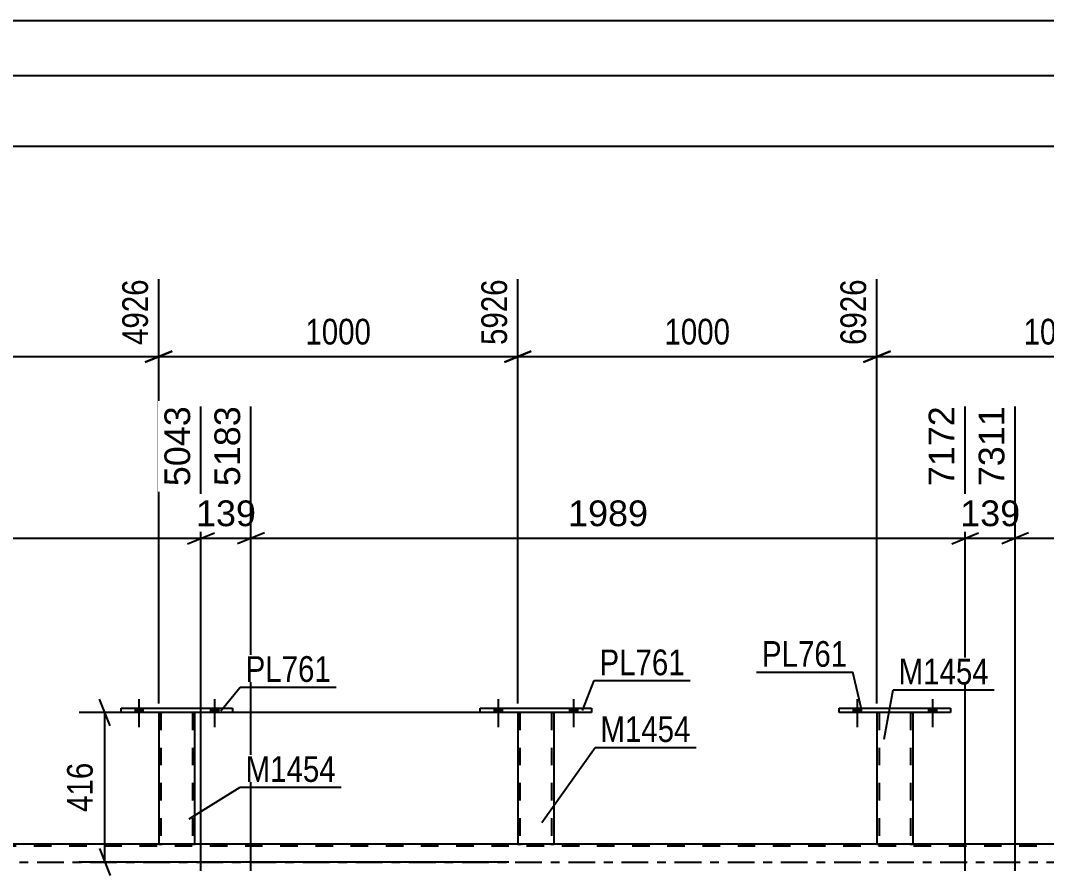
# Model space of a CAD drawing. Header units: millimetres. Extents: x -116 to 725, y -402 to 192.
# Drawn here: x 163 to 277.3, y -1.5 to 93.7 of the extents above; entities that cross this region are included whole.
import ezdxf

# ---------------------------------------------------------------- set-up
doc = ezdxf.new("R2010")
doc.units = ezdxf.units.MM
doc.linetypes.add('DXK_LINE_DOT2', pattern=[3.9198, 1.9599, -1.9599])
doc.linetypes.add('DXK_LINE_DOT3', pattern=[5.9187, 2.979, -0.9799, 0.9799, -0.9799])
doc.styles.add('Arial', font='ARIAL.TTF', dxfattribs={"height": 0.2})
doc.styles.add('Arial Narrow', font='ARIALN.TTF', dxfattribs={"height": 0.2})

# ---------------------------------------------------------------- blocks, each defined once
blk = doc.blocks.new('Bolt-203723422-4501 - 4481')
at = {"linetype": 'Continuous'}
for points in [[(255.79, 16.64), (256.67, 16.64), (256.67, 17.12), (255.79, 17.12)], [(264.19, 16.64), (265.07, 16.64), (265.07, 17.12), (264.19, 17.12)]]:
    blk.add_hatch(color=1, dxfattribs=at).paths.add_polyline_path(points)
at = {"color": 1, "linetype": 'Continuous'}
for p, q in [((256.23, 18.12), (256.23, 15)), ((264.63, 18.12), (264.63, 15)), ((255.79, 17.12), (255.79, 16.64)), ((256.67, 17.12), (256.67, 16.64)), ((264.19, 17.12), (264.19, 16.64)), ((265.07, 17.12), (265.07, 16.64))]:
    blk.add_line(p, q, dxfattribs=at)
blk = doc.blocks.new('Bolt-203723422-4502 - 4481')
at = {"linetype": 'Continuous'}
for points in [[(255.79, 16.64), (256.67, 16.64), (256.67, 17.12), (255.79, 17.12)], [(264.19, 16.64), (265.07, 16.64), (265.07, 17.12), (264.19, 17.12)]]:
    blk.add_hatch(color=1, dxfattribs=at).paths.add_polyline_path(points)
at = {"color": 1, "linetype": 'Continuous'}
for p, q in [((256.23, 18.12), (256.23, 15)), ((264.63, 18.12), (264.63, 15)), ((255.79, 17.12), (255.79, 16.64)), ((256.67, 17.12), (256.67, 16.64)), ((264.19, 17.12), (264.19, 16.64)), ((265.07, 17.12), (265.07, 16.64))]:
    blk.add_line(p, q, dxfattribs=at)
blk = doc.blocks.new('Bolt-203723422-4503 - 4481')
at = {"linetype": 'Continuous'}
for points in [[(175.79, 16.64), (176.67, 16.64), (176.67, 17.12), (175.79, 17.12)], [(184.19, 16.64), (185.07, 16.64), (185.07, 17.12), (184.19, 17.12)]]:
    blk.add_hatch(color=1, dxfattribs=at).paths.add_polyline_path(points)
at = {"color": 1, "linetype": 'Continuous'}
for p, q in [((176.23, 18.12), (176.23, 15)), ((184.63, 18.12), (184.63, 15)), ((175.79, 17.12), (175.79, 16.64)), ((176.67, 17.12), (176.67, 16.64)), ((184.19, 17.12), (184.19, 16.64)), ((185.07, 17.12), (185.07, 16.64))]:
    blk.add_line(p, q, dxfattribs=at)
blk = doc.blocks.new('Bolt-203723422-4504 - 4481')
at = {"linetype": 'Continuous'}
for points in [[(175.79, 16.64), (176.67, 16.64), (176.67, 17.12), (175.79, 17.12)], [(184.19, 16.64), (185.07, 16.64), (185.07, 17.12), (184.19, 17.12)]]:
    blk.add_hatch(color=1, dxfattribs=at).paths.add_polyline_path(points)
at = {"color": 1, "linetype": 'Continuous'}
for p, q in [((176.23, 18.12), (176.23, 15)), ((184.63, 18.12), (184.63, 15)), ((175.79, 17.12), (175.79, 16.64)), ((176.67, 17.12), (176.67, 16.64)), ((184.19, 17.12), (184.19, 16.64)), ((185.07, 17.12), (185.07, 16.64))]:
    blk.add_line(p, q, dxfattribs=at)
blk = doc.blocks.new('Part-203723422-4653 - 4481')
at = {"color": 2, "linetype": 'Continuous'}
for p, q in [((254.23, 16.64), (254.23, 17.12)), ((254.23, 17.12), (266.63, 17.12)), ((266.63, 16.64), (254.23, 16.64)), ((266.63, 17.12), (266.63, 16.64))]:
    blk.add_line(p, q, dxfattribs=at)
blk = doc.blocks.new('Part-203723422-4658 - 4481')
at = {"color": 7, "linetype": 'DXK_LINE_DOT2'}
for p, q in [((258.43, 16.65), (258.43, 16.65)), ((258.43, 16.65), (258.43, 16.64)), ((258.43, 16.64), (258.43, 16.65)), ((258.46, 16.65), (258.43, 16.65)), ((258.43, 16.65), (258.46, 16.65)), ((258.57, 16.65), (258.46, 16.65)), ((258.46, 16.65), (258.57, 16.65)), ((258.72, 16.65), (258.57, 16.65)), ((258.57, 16.65), (258.72, 16.65)), ((258.67, 16.65), (258.67, 16.65)), ((258.67, 16.65), (258.67, 2)), ((258.68, 16.65), (258.67, 16.65)), ((258.67, 16.65), (258.68, 16.65)), ((258.74, 16.65), (258.68, 16.65)), ((258.68, 16.65), (258.74, 16.65)), ((262.13, 16.65), (258.72, 16.65)), ((262.13, 16.65), (258.72, 16.65)), ((262.04, 16.65), (258.74, 16.65)), ((258.74, 16.65), (258.81, 16.65)), ((262.12, 16.65), (258.81, 16.65)), ((262.12, 16.65), (262.04, 16.65)), ((262.17, 16.65), (262.12, 16.65)), ((262.12, 16.65), (262.17, 16.65)), ((262.13, 16.65), (262.29, 16.65)), ((262.29, 16.65), (262.13, 16.65)), ((262.19, 16.65), (262.17, 16.65)), ((262.17, 16.65), (262.19, 16.65)), ((262.19, 16.65), (262.19, 16.65)), ((262.19, 16.65), (262.19, 2)), ((262.29, 16.65), (262.39, 16.65)), ((262.39, 16.65), (262.29, 16.65)), ((262.39, 16.65), (262.43, 16.65)), ((262.43, 16.65), (262.39, 16.65)), ((262.43, 16.65), (262.43, 16.65)), ((262.43, 16.65), (262.43, 16.64)), ((262.43, 16.64), (262.43, 16.65)), ((258.43, 2), (258.46, 2)), ((258.46, 2), (258.57, 2)), ((258.57, 2), (258.72, 2)), ((258.68, 2), (258.67, 2)), ((258.67, 2), (258.68, 2)), ((258.74, 2), (258.68, 2)), ((258.68, 2), (258.74, 2)), ((262.13, 2), (258.72, 2)), ((262.04, 2), (258.74, 2)), ((258.74, 2), (258.81, 2)), ((262.17, 2), (258.81, 2)), ((262.12, 2), (262.04, 2)), ((262.17, 2), (262.12, 2)), ((262.13, 2), (262.29, 2)), ((262.19, 2), (262.17, 2)), ((262.17, 2), (262.19, 2)), ((262.29, 2), (262.39, 2)), ((262.39, 2), (262.43, 2))]:
    blk.add_line(p, q, dxfattribs=at)
at = {"color": 2, "linetype": 'Continuous'}
for p, q in [((258.43, 16.64), (258.43, 2)), ((262.43, 16.64), (262.43, 2)), ((258.46, 2), (258.43, 2)), ((258.57, 2), (258.46, 2)), ((258.72, 2), (258.57, 2)), ((262.13, 2), (258.72, 2)), ((262.29, 2), (262.13, 2)), ((262.39, 2), (262.29, 2)), ((262.43, 2), (262.39, 2))]:
    blk.add_line(p, q, dxfattribs=at)
blk = doc.blocks.new('Part-203723422-4663 - 4481')
at = {"color": 2, "linetype": 'Continuous'}
for p, q in [((174.23, 16.64), (174.23, 17.12)), ((174.23, 17.12), (186.63, 17.12)), ((186.63, 16.64), (174.23, 16.64)), ((186.63, 17.12), (186.63, 16.64))]:
    blk.add_line(p, q, dxfattribs=at)
blk = doc.blocks.new('Part-203723422-4668 - 4481')
at = {"color": 7, "linetype": 'DXK_LINE_DOT2'}
for p, q in [((178.43, 16.65), (178.43, 16.65)), ((178.43, 16.65), (178.43, 16.64)), ((178.43, 16.64), (178.43, 16.65)), ((178.46, 16.65), (178.43, 16.65)), ((178.43, 16.65), (178.46, 16.65)), ((178.57, 16.65), (178.46, 16.65)), ((178.46, 16.65), (178.57, 16.65)), ((178.72, 16.65), (178.57, 16.65)), ((178.57, 16.65), (178.72, 16.65)), ((178.67, 16.65), (178.67, 16.65)), ((178.67, 16.65), (178.67, 2)), ((178.68, 16.65), (178.67, 16.65)), ((178.67, 16.65), (178.68, 16.65)), ((178.74, 16.65), (178.68, 16.65)), ((178.68, 16.65), (178.74, 16.65)), ((182.13, 16.65), (178.72, 16.65)), ((182.13, 16.65), (178.72, 16.65)), ((182.04, 16.65), (178.74, 16.65)), ((178.74, 16.65), (178.81, 16.65)), ((182.12, 16.65), (178.81, 16.65)), ((182.12, 16.65), (182.04, 16.65)), ((182.17, 16.65), (182.12, 16.65)), ((182.12, 16.65), (182.17, 16.65)), ((182.13, 16.65), (182.28, 16.65)), ((182.28, 16.65), (182.13, 16.65)), ((182.19, 16.65), (182.17, 16.65)), ((182.17, 16.65), (182.19, 16.65)), ((182.19, 16.65), (182.19, 16.65)), ((182.19, 16.65), (182.19, 2)), ((182.28, 16.65), (182.39, 16.65)), ((182.39, 16.65), (182.28, 16.65)), ((182.39, 16.65), (182.43, 16.65)), ((182.43, 16.65), (182.39, 16.65)), ((182.43, 16.65), (182.43, 16.65)), ((182.43, 16.65), (182.43, 16.64)), ((182.43, 16.64), (182.43, 16.65)), ((178.43, 2), (178.46, 2)), ((178.46, 2), (178.57, 2)), ((178.57, 2), (178.72, 2)), ((178.68, 2), (178.67, 2)), ((178.67, 2), (178.68, 2)), ((178.74, 2), (178.68, 2)), ((178.68, 2), (178.74, 2)), ((182.13, 2), (178.72, 2)), ((182.04, 2), (178.74, 2)), ((178.74, 2), (178.81, 2)), ((182.12, 2), (178.81, 2)), ((182.12, 2), (182.04, 2)), ((182.17, 2), (182.12, 2)), ((182.12, 2), (182.17, 2)), ((182.13, 2), (182.28, 2)), ((182.19, 2), (182.17, 2)), ((182.17, 2), (182.19, 2)), ((182.28, 2), (182.39, 2)), ((182.39, 2), (182.43, 2))]:
    blk.add_line(p, q, dxfattribs=at)
at = {"color": 2, "linetype": 'Continuous'}
for p, q in [((178.43, 16.64), (178.43, 2)), ((182.43, 16.64), (182.43, 2)), ((178.46, 2), (178.43, 2)), ((178.57, 2), (178.46, 2)), ((178.72, 2), (178.57, 2)), ((182.13, 2), (178.72, 2)), ((182.28, 2), (182.13, 2)), ((182.39, 2), (182.28, 2)), ((182.43, 2), (182.39, 2))]:
    blk.add_line(p, q, dxfattribs=at)
blk = doc.blocks.new('Part-203723422-4764 - 4481')
at = {"color": 7, "linetype": 'DXK_LINE_DOT2'}
for p, q in [((679.98, 1.76), (-18.61, 1.76)), ((182.43, 2), (178.43, 2)), ((222.43, 2), (218.43, 2)), ((262.43, 2), (258.43, 2))]:
    blk.add_line(p, q, dxfattribs=at)
at = {"color": 2, "linetype": 'Continuous'}
for p, q in [((178.43, 2), (142.43, 2)), ((218.43, 2), (182.43, 2)), ((258.43, 2), (222.43, 2)), ((298.43, 2), (262.43, 2))]:
    blk.add_line(p, q, dxfattribs=at)
at = {"color": 7, "linetype": 'DXK_LINE_DOT3'}
blk.add_line((-18.61, 0), (679.98, 0), dxfattribs=at)
blk = doc.blocks.new('Part-203723422-5015 - 4481')
at = {"color": 7, "linetype": 'DXK_LINE_DOT2'}
for p, q in [((218.43, 16.65), (218.43, 16.65)), ((218.43, 16.65), (218.43, 16.64)), ((218.43, 16.64), (218.43, 16.65)), ((218.46, 16.65), (218.43, 16.65)), ((218.43, 16.65), (218.46, 16.65)), ((218.57, 16.65), (218.46, 16.65)), ((218.46, 16.65), (218.57, 16.65)), ((218.72, 16.65), (218.57, 16.65)), ((218.57, 16.65), (218.72, 16.65)), ((218.67, 16.65), (218.67, 16.65)), ((218.67, 16.65), (218.67, 2)), ((218.68, 16.65), (218.67, 16.65)), ((218.67, 16.65), (218.68, 16.65)), ((218.74, 16.65), (218.68, 16.65)), ((218.68, 16.65), (218.74, 16.65)), ((222.13, 16.65), (218.72, 16.65)), ((222.13, 16.65), (218.72, 16.65)), ((222.04, 16.65), (218.74, 16.65)), ((218.74, 16.65), (218.81, 16.65)), ((222.12, 16.65), (218.81, 16.65)), ((222.12, 16.65), (222.04, 16.65)), ((222.17, 16.65), (222.12, 16.65)), ((222.12, 16.65), (222.17, 16.65)), ((222.13, 16.65), (222.28, 16.65)), ((222.28, 16.65), (222.13, 16.65)), ((222.19, 16.65), (222.17, 16.65)), ((222.17, 16.65), (222.19, 16.65)), ((222.19, 16.65), (222.19, 16.65)), ((222.19, 16.65), (222.19, 2)), ((222.28, 16.65), (222.39, 16.65)), ((222.39, 16.65), (222.28, 16.65)), ((222.39, 16.65), (222.43, 16.65)), ((222.43, 16.65), (222.39, 16.65)), ((222.43, 16.65), (222.43, 16.65)), ((222.43, 16.65), (222.43, 16.64)), ((222.43, 16.64), (222.43, 16.65)), ((218.43, 2), (218.46, 2)), ((218.46, 2), (218.57, 2)), ((218.57, 2), (218.72, 2)), ((218.68, 2), (218.67, 2)), ((218.67, 2), (218.68, 2)), ((218.74, 2), (218.68, 2)), ((218.68, 2), (218.74, 2)), ((222.13, 2), (218.72, 2)), ((222.04, 2), (218.74, 2)), ((218.74, 2), (218.81, 2)), ((222.12, 2), (218.81, 2)), ((222.12, 2), (222.04, 2)), ((222.17, 2), (222.12, 2)), ((222.12, 2), (222.17, 2)), ((222.13, 2), (222.28, 2)), ((222.19, 2), (222.17, 2)), ((222.17, 2), (222.19, 2)), ((222.28, 2), (222.39, 2)), ((222.39, 2), (222.43, 2))]:
    blk.add_line(p, q, dxfattribs=at)
at = {"color": 2, "linetype": 'Continuous'}
for p, q in [((218.43, 16.64), (218.43, 2)), ((222.43, 16.64), (222.43, 2)), ((218.46, 2), (218.43, 2)), ((218.57, 2), (218.46, 2)), ((218.72, 2), (218.57, 2)), ((222.13, 2), (218.72, 2)), ((222.28, 2), (222.13, 2)), ((222.39, 2), (222.28, 2)), ((222.43, 2), (222.39, 2))]:
    blk.add_line(p, q, dxfattribs=at)
blk = doc.blocks.new('Part-203723422-5020 - 4481')
at = {"color": 2, "linetype": 'Continuous'}
for p, q in [((214.23, 16.64), (214.23, 17.12)), ((214.23, 17.12), (226.63, 17.12)), ((226.63, 16.64), (214.23, 16.64)), ((226.63, 17.12), (226.63, 16.64))]:
    blk.add_line(p, q, dxfattribs=at)
blk = doc.blocks.new('Bolt-203723422-5021 - 4481')
at = {"linetype": 'Continuous'}
for points in [[(215.79, 16.64), (216.67, 16.64), (216.67, 17.12), (215.79, 17.12)], [(224.19, 16.64), (225.07, 16.64), (225.07, 17.12), (224.19, 17.12)]]:
    blk.add_hatch(color=1, dxfattribs=at).paths.add_polyline_path(points)
at = {"color": 1, "linetype": 'Continuous'}
for p, q in [((216.23, 18.12), (216.23, 15)), ((224.63, 18.12), (224.63, 15)), ((215.79, 17.12), (215.79, 16.64)), ((216.67, 17.12), (216.67, 16.64)), ((224.19, 17.12), (224.19, 16.64)), ((225.07, 17.12), (225.07, 16.64))]:
    blk.add_line(p, q, dxfattribs=at)
blk = doc.blocks.new('Bolt-203723422-5022 - 4481')
at = {"linetype": 'Continuous'}
for points in [[(215.79, 16.64), (216.67, 16.64), (216.67, 17.12), (215.79, 17.12)], [(224.19, 16.64), (225.07, 16.64), (225.07, 17.12), (224.19, 17.12)]]:
    blk.add_hatch(color=1, dxfattribs=at).paths.add_polyline_path(points)
at = {"color": 1, "linetype": 'Continuous'}
for p, q in [((216.23, 18.12), (216.23, 15)), ((224.63, 18.12), (224.63, 15)), ((215.79, 17.12), (215.79, 16.64)), ((216.67, 17.12), (216.67, 16.64)), ((224.19, 17.12), (224.19, 16.64)), ((225.07, 17.12), (225.07, 16.64))]:
    blk.add_line(p, q, dxfattribs=at)
blk = doc.blocks.new('StraightDimension-203723422-7280 - 6595')
at = {"color": 7, "linetype": 'Continuous'}
blk.add_line((-18.61, 87.58), (679.98, 87.58), dxfattribs=at)
blk = doc.blocks.new('StraightDimension-203723422-7175 - 6595')
at = {"color": 7, "linetype": 'Continuous'}
blk.add_line((-19.25, 79.71), (679.98, 79.71), dxfattribs=at)
blk = doc.blocks.new('StraightDimension-203723422-7321 - 6595')
at = {"color": 7, "linetype": 'Continuous'}
blk.add_line((96.96, 93.71), (679.98, 93.71), dxfattribs=at)
blk = doc.blocks.new('StraightDimension-203723422-17568 - 4481')
at = {"color": 7, "linetype": 'Continuous'}
for p, q in [((258.43, 17.65), (258.43, 64.89)), ((298.43, 17.65), (298.43, 64.89)), ((259.93, 56.88), (256.93, 55.68)), ((258.43, 56.28), (298.43, 56.28)), ((296.93, 55.68), (299.93, 56.88))]:
    blk.add_line(p, q, dxfattribs=at)
at = {"color": 0}
blk.add_wipeout([(282.68, 57.03), (282.68, 61.23), (274.17, 61.23), (274.17, 57.03)], dxfattribs=at)
at = {"color": 3, "style": 'Arial Narrow'}
blk.add_text('1000', height=2.863, dxfattribs=at).set_placement((274.77, 57.63))
at = {"color": 0, "linetype": 'Continuous'}
blk.add_wipeout([(297.83, 65.49), (293.63, 65.49), (293.63, 56.98), (297.83, 56.98)], dxfattribs=at)
at = {"color": 3, "linetype": 'Continuous', "style": 'Arial Narrow'}
blk.add_text('7926', height=2.863, rotation=90.0002, dxfattribs=at).set_placement((297.23, 57.58))
blk = doc.blocks.new('StraightDimension-203723422-17571 - 4481')
at = {"color": 7, "linetype": 'Continuous'}
for p, q in [((138.43, 17.65), (138.43, 64.89)), ((178.43, 17.65), (178.43, 64.89)), ((139.93, 56.88), (136.93, 55.68)), ((138.43, 56.28), (178.43, 56.28)), ((176.93, 55.68), (179.93, 56.88))]:
    blk.add_line(p, q, dxfattribs=at)
at = {"color": 0}
blk.add_wipeout([(162.68, 57.03), (162.68, 61.23), (154.17, 61.23), (154.17, 57.03)], dxfattribs=at)
at = {"color": 3, "style": 'Arial Narrow'}
blk.add_text('1000', height=2.863, dxfattribs=at).set_placement((154.77, 57.63))
at = {"color": 0, "linetype": 'Continuous'}
blk.add_wipeout([(177.83, 65.49), (173.63, 65.49), (173.63, 56.98), (177.83, 56.98)], dxfattribs=at)
at = {"color": 3, "linetype": 'Continuous', "style": 'Arial Narrow'}
blk.add_text('4926', height=2.863, rotation=90.0002, dxfattribs=at).set_placement((177.23, 57.58))
blk = doc.blocks.new('StraightDimension-203723422-17569 - 4481')
at = {"color": 7, "linetype": 'Continuous'}
for p, q in [((218.43, 17.64), (218.43, 64.89)), ((258.43, 17.65), (258.43, 64.89)), ((219.93, 56.88), (216.93, 55.68)), ((218.43, 56.28), (258.43, 56.28)), ((256.93, 55.68), (259.93, 56.88))]:
    blk.add_line(p, q, dxfattribs=at)
at = {"color": 0}
blk.add_wipeout([(242.68, 57.03), (242.68, 61.23), (234.17, 61.23), (234.17, 57.03)], dxfattribs=at)
at = {"color": 3, "style": 'Arial Narrow'}
blk.add_text('1000', height=2.863, dxfattribs=at).set_placement((234.77, 57.63))
at = {"color": 0, "linetype": 'Continuous'}
blk.add_wipeout([(257.83, 65.49), (253.63, 65.49), (253.63, 56.98), (257.83, 56.98)], dxfattribs=at)
at = {"color": 3, "linetype": 'Continuous', "style": 'Arial Narrow'}
blk.add_text('6926', height=2.863, rotation=90.0002, dxfattribs=at).set_placement((257.23, 57.58))
blk = doc.blocks.new('StraightDimension-203723422-17570 - 4481')
at = {"color": 7, "linetype": 'Continuous'}
for p, q in [((178.43, 17.65), (178.43, 64.89)), ((218.43, 17.64), (218.43, 64.89)), ((179.93, 56.88), (176.93, 55.68)), ((178.43, 56.28), (218.43, 56.28)), ((216.93, 55.68), (219.93, 56.88))]:
    blk.add_line(p, q, dxfattribs=at)
at = {"color": 0}
blk.add_wipeout([(202.68, 57.03), (202.68, 61.23), (194.17, 61.23), (194.17, 57.03)], dxfattribs=at)
at = {"color": 3, "style": 'Arial Narrow'}
blk.add_text('1000', height=2.863, dxfattribs=at).set_placement((194.77, 57.63))
at = {"color": 0, "linetype": 'Continuous'}
blk.add_wipeout([(217.83, 65.49), (213.63, 65.49), (213.63, 56.98), (217.83, 56.98)], dxfattribs=at)
at = {"color": 3, "linetype": 'Continuous', "style": 'Arial Narrow'}
blk.add_text('5926', height=2.863, rotation=90.0002, dxfattribs=at).set_placement((217.23, 57.58))
blk = doc.blocks.new('StraightDimension-203723422-12359 - 4481')
at = {"color": 7, "linetype": 'Continuous'}
for p, q in [((173.03, 15.15), (171.83, 18.15)), ((217.43, 16.65), (169.58, 16.65)), ((172.43, 0), (172.43, 16.65)), ((171.83, 1.5), (173.03, -1.5)), ((217.43, 0), (169.58, 0))]:
    blk.add_line(p, q, dxfattribs=at)
at = {"color": 0}
blk.add_wipeout([(171.68, 11.67), (167.48, 11.67), (167.48, 4.98), (171.68, 4.98)], dxfattribs=at)
at = {"color": 3, "style": 'Arial Narrow'}
blk.add_text('416', height=2.863, rotation=90.0002, dxfattribs=at).set_placement((171.08, 5.58))
blk = doc.blocks.new('StraightDimension-203723422-6005 - 4481')
at = {"color": 7, "linetype": 'Continuous'}
for p, q in [((103.31, -1), (103.31, 50.74)), ((183.13, -1), (183.13, 50.74)), ((104.81, 36.65), (101.81, 35.45)), ((181.63, 35.45), (184.63, 36.65)), ((103.31, 36.05), (183.13, 36.05))]:
    blk.add_line(p, q, dxfattribs=at)
at = {"color": 0, "linetype": 'Continuous'}
blk.add_wipeout([(182.53, 51.34), (178.33, 51.34), (178.33, 41.25), (182.53, 41.25)], dxfattribs=at)
at = {"color": 0}
blk.add_wipeout([(148.27, 36.8), (148.27, 41), (138.17, 41), (138.17, 36.8)], dxfattribs=at)
at = {"color": 3, "linetype": 'Continuous', "style": 'Arial'}
blk.add_text('5043', height=2.865, rotation=90.0002, dxfattribs=at).set_placement((181.93, 41.85))
at = {"color": 3, "style": 'Arial'}
blk.add_text('1995', height=2.865, dxfattribs=at).set_placement((138.77, 37.4))
blk = doc.blocks.new('StraightDimension-203723422-6026 - 4481')
at = {"color": 7, "linetype": 'Continuous'}
for p, q in [((183.13, -1), (183.13, 50.74)), ((188.7, -1), (188.7, 50.74)), ((181.63, 35.45), (184.63, 36.65)), ((190.2, 36.65), (187.2, 35.45)), ((183.13, 36.05), (188.7, 36.05))]:
    blk.add_line(p, q, dxfattribs=at)
at = {"color": 0}
blk.add_wipeout([(189.85, 36.8), (189.85, 41), (181.98, 41), (181.98, 36.8)], dxfattribs=at)
at = {"color": 3, "style": 'Arial'}
blk.add_text('139', height=2.865, dxfattribs=at).set_placement((182.58, 37.4))
at = {"color": 0, "linetype": 'Continuous'}
blk.add_wipeout([(188.1, 51.34), (183.9, 51.34), (183.9, 41.25), (188.1, 41.25)], dxfattribs=at)
at = {"color": 3, "linetype": 'Continuous', "style": 'Arial'}
blk.add_text('5183', height=2.865, rotation=90.0002, dxfattribs=at).set_placement((187.5, 41.85))
blk = doc.blocks.new('StraightDimension-203723422-6050 - 4481')
at = {"color": 7, "linetype": 'Continuous'}
for p, q in [((188.7, -1), (188.7, 50.74)), ((268.26, -1), (268.26, 50.74)), ((190.2, 36.65), (187.2, 35.45)), ((266.76, 35.45), (269.76, 36.65)), ((188.7, 36.05), (268.26, 36.05))]:
    blk.add_line(p, q, dxfattribs=at)
at = {"color": 0, "linetype": 'Continuous'}
blk.add_wipeout([(267.66, 51.34), (263.46, 51.34), (263.46, 41.25), (267.66, 41.25)], dxfattribs=at)
at = {"color": 0}
blk.add_wipeout([(233.53, 36.8), (233.53, 41), (223.43, 41), (223.43, 36.8)], dxfattribs=at)
at = {"color": 3, "linetype": 'Continuous', "style": 'Arial'}
blk.add_text('7172', height=2.865, rotation=90.0002, dxfattribs=at).set_placement((267.06, 41.85))
at = {"color": 3, "style": 'Arial'}
blk.add_text('1989', height=2.865, dxfattribs=at).set_placement((224.03, 37.4))
blk = doc.blocks.new('StraightDimension-203723422-6074 - 4481')
at = {"color": 7, "linetype": 'Continuous'}
for p, q in [((268.26, -1), (268.26, 50.74)), ((273.83, -1), (273.83, 50.74)), ((266.76, 35.45), (269.76, 36.65)), ((275.33, 36.65), (272.33, 35.45)), ((268.26, 36.05), (273.83, 36.05))]:
    blk.add_line(p, q, dxfattribs=at)
at = {"color": 0}
blk.add_wipeout([(274.98, 36.8), (274.98, 41), (267.11, 41), (267.11, 36.8)], dxfattribs=at)
at = {"color": 3, "style": 'Arial'}
blk.add_text('139', height=2.865, dxfattribs=at).set_placement((267.71, 37.4))
at = {"color": 0, "linetype": 'Continuous'}
blk.add_wipeout([(273.23, 51.34), (269.03, 51.34), (269.03, 41.25), (273.23, 41.25)], dxfattribs=at)
at = {"color": 3, "linetype": 'Continuous', "style": 'Arial'}
blk.add_text('7311', height=2.865, rotation=90.0002, dxfattribs=at).set_placement((272.63, 41.85))
blk = doc.blocks.new('StraightDimension-203723422-6098 - 4481')
at = {"color": 7, "linetype": 'Continuous'}
for p, q in [((273.83, -1), (273.83, 50.74)), ((353.39, -1), (353.39, 50.74)), ((275.33, 36.65), (272.33, 35.45)), ((351.89, 35.45), (354.89, 36.65)), ((273.83, 36.05), (353.39, 36.05))]:
    blk.add_line(p, q, dxfattribs=at)
at = {"color": 0, "linetype": 'Continuous'}
blk.add_wipeout([(352.79, 51.34), (348.59, 51.34), (348.59, 41.25), (352.79, 41.25)], dxfattribs=at)
at = {"color": 0}
blk.add_wipeout([(318.66, 36.8), (318.66, 41), (308.57, 41), (308.57, 36.8)], dxfattribs=at)
at = {"color": 3, "linetype": 'Continuous', "style": 'Arial'}
blk.add_text('9300', height=2.865, rotation=90.0002, dxfattribs=at).set_placement((352.19, 41.85))
at = {"color": 3, "style": 'Arial'}
blk.add_text('1989', height=2.865, dxfattribs=at).set_placement((309.17, 37.4))
blk = doc.blocks.new('Mark-203723422-5011 - 4481')
at = {"color": 30, "linetype": 'Continuous'}
for p, q in [((221.11, 4.41), (227.03, 12.77)), ((227.03, 12.77), (238.28, 12.77))]:
    blk.add_line(p, q, dxfattribs=at)
at = {"color": 0}
blk.add_wipeout([(237.68, 13.37), (237.68, 16.37), (227.63, 16.37), (227.63, 13.37)], dxfattribs=at)
blk.add_wipeout([(237.68, 13.37), (237.68, 16.37), (227.63, 16.37), (227.63, 13.37)], dxfattribs=at)
at = {"color": 3, "style": 'Arial Narrow'}
blk.add_text('M1454', height=2.863, dxfattribs=at).set_placement((227.63, 13.37))
blk = doc.blocks.new('Mark-203723422-4649 - 4481')
at = {"color": 30, "linetype": 'Continuous'}
for p in [(245.03, 21.14), (256.72, 17.02)]:
    blk.add_line(p, (255.74, 21.14), dxfattribs=at)
at = {"color": 0}
blk.add_wipeout([(255.14, 21.74), (255.14, 24.74), (245.63, 24.74), (245.63, 21.74)], dxfattribs=at)
blk.add_wipeout([(255.14, 21.74), (255.14, 24.74), (245.63, 24.74), (245.63, 21.74)], dxfattribs=at)
at = {"color": 3, "style": 'Arial Narrow'}
blk.add_text('PL761', height=2.863, dxfattribs=at).set_placement((245.63, 21.74))
blk = doc.blocks.new('Mark-203723422-4654 - 4481')
at = {"color": 30, "linetype": 'Continuous'}
for p, q in [((259.24, 13.69), (260.25, 19.17)), ((260.25, 19.17), (271.51, 19.17))]:
    blk.add_line(p, q, dxfattribs=at)
at = {"color": 0}
blk.add_wipeout([(270.91, 19.77), (270.91, 22.77), (260.85, 22.77), (260.85, 19.77)], dxfattribs=at)
blk.add_wipeout([(270.91, 19.77), (270.91, 22.77), (260.85, 22.77), (260.85, 19.77)], dxfattribs=at)
at = {"color": 3, "style": 'Arial Narrow'}
blk.add_text('M1454', height=2.863, dxfattribs=at).set_placement((260.85, 19.77))
blk = doc.blocks.new('Mark-203723422-4659 - 4481')
at = {"color": 30, "linetype": 'Continuous'}
for p, q in [((185.35, 16.83), (187.51, 19.46)), ((187.51, 19.46), (198.21, 19.46))]:
    blk.add_line(p, q, dxfattribs=at)
at = {"color": 0}
blk.add_wipeout([(197.61, 20.06), (197.61, 23.06), (188.11, 23.06), (188.11, 20.06)], dxfattribs=at)
blk.add_wipeout([(197.61, 20.06), (197.61, 23.06), (188.11, 23.06), (188.11, 20.06)], dxfattribs=at)
at = {"color": 3, "style": 'Arial Narrow'}
blk.add_text('PL761', height=2.863, dxfattribs=at).set_placement((188.11, 20.06))
blk = doc.blocks.new('Mark-203723422-4664 - 4481')
at = {"color": 30, "linetype": 'Continuous'}
for p, q in [((181.83, 4.79), (187.51, 8.32)), ((187.51, 8.32), (198.76, 8.32))]:
    blk.add_line(p, q, dxfattribs=at)
at = {"color": 0}
blk.add_wipeout([(198.16, 8.92), (198.16, 11.92), (188.11, 11.92), (188.11, 8.92)], dxfattribs=at)
blk.add_wipeout([(198.16, 8.92), (198.16, 11.92), (188.11, 11.92), (188.11, 8.92)], dxfattribs=at)
at = {"color": 3, "style": 'Arial Narrow'}
blk.add_text('M1454', height=2.863, dxfattribs=at).set_placement((188.11, 8.92))
blk = doc.blocks.new('Mark-203723422-5016 - 4481')
at = {"color": 30, "linetype": 'Continuous'}
for p, q in [((225.63, 16.89), (226.93, 20.2)), ((226.93, 20.2), (237.63, 20.2))]:
    blk.add_line(p, q, dxfattribs=at)
at = {"color": 0}
blk.add_wipeout([(237.03, 20.8), (237.03, 23.8), (227.53, 23.8), (227.53, 20.8)], dxfattribs=at)
blk.add_wipeout([(237.03, 20.8), (237.03, 23.8), (227.53, 23.8), (227.53, 20.8)], dxfattribs=at)
at = {"color": 3, "style": 'Arial Narrow'}
blk.add_text('PL761', height=2.863, dxfattribs=at).set_placement((227.53, 20.8))

msp = doc.modelspace()

# ---------------------------------------------------------------- block references
for name in ['StraightDimension-203723422-7280 - 6595', 'Bolt-203723422-4503 - 4481', 'Bolt-203723422-4504 - 4481', 'Bolt-203723422-5021 - 4481', 'Bolt-203723422-5022 - 4481', 'Bolt-203723422-4501 - 4481', 'Bolt-203723422-4502 - 4481', 'Part-203723422-4663 - 4481', 'Part-203723422-4668 - 4481', 'Part-203723422-5020 - 4481', 'Part-203723422-5015 - 4481', 'Part-203723422-4653 - 4481', 'Part-203723422-4658 - 4481', 'Part-203723422-4764 - 4481']:
    msp.add_blockref(name, (0, 0))

# ---------------------------------------------------------------- next in the draw order: block references
for name in ['StraightDimension-203723422-7175 - 6595', 'StraightDimension-203723422-17571 - 4481', 'StraightDimension-203723422-17568 - 4481']:
    msp.add_blockref(name, (0, 0))

# ---------------------------------------------------------------- next in the draw order: block references
for name in ['StraightDimension-203723422-7321 - 6595', 'StraightDimension-203723422-17569 - 4481']:
    msp.add_blockref(name, (0, 0))

# ---------------------------------------------------------------- next in the draw order: block references
msp.add_blockref('StraightDimension-203723422-17570 - 4481', (0, 0))

# ---------------------------------------------------------------- next in the draw order: block references
msp.add_blockref('StraightDimension-203723422-12359 - 4481', (0, 0))

# ---------------------------------------------------------------- next in the draw order: block references
msp.add_blockref('StraightDimension-203723422-6005 - 4481', (0, 0))

# ---------------------------------------------------------------- next in the draw order: block references
msp.add_blockref('StraightDimension-203723422-6026 - 4481', (0, 0))

# ---------------------------------------------------------------- next in the draw order: block references
msp.add_blockref('StraightDimension-203723422-6050 - 4481', (0, 0))

# ---------------------------------------------------------------- next in the draw order: block references
for name in ['StraightDimension-203723422-6074 - 4481', 'Mark-203723422-4649 - 4481', 'Mark-203723422-4659 - 4481', 'Mark-203723422-5011 - 4481', 'Mark-203723422-4664 - 4481']:
    msp.add_blockref(name, (0, 0))

# ---------------------------------------------------------------- next in the draw order: block references
for name in ['StraightDimension-203723422-6098 - 4481', 'Mark-203723422-5016 - 4481', 'Mark-203723422-4654 - 4481']:
    msp.add_blockref(name, (0, 0))

doc.saveas('drawing.dxf')
